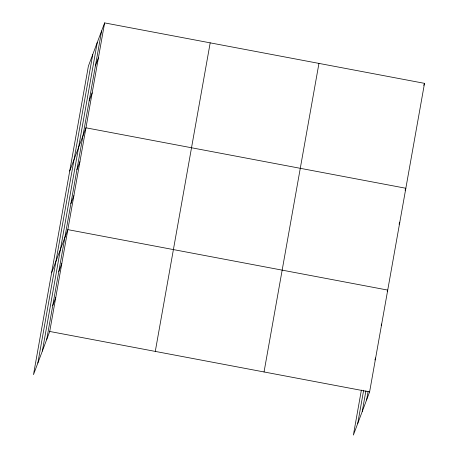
<?xml version="1.0" encoding="UTF-8"?>
<svg xmlns="http://www.w3.org/2000/svg" width="458" height="458" viewBox="0 0 458 458"><rect width="100%" height="100%" fill="white"/><g stroke="black" fill="none" stroke-linecap="round" stroke-linejoin="round"><path stroke-width="0.69" d="M37.848 363.045L92.756 54.485M42.342 351.086L97.251 42.525M46.71 339.475L101.613 30.915M104.63 22.9L88.394 66.089L33.486 374.65L49.722 331.46L104.63 22.9L424.514 83.35L369.606 391.911L353.37 435.1L361.385 390.073M155.285 351.406L210.193 42.846M264.043 371.959L318.951 63.399M357.732 423.49L363.652 390.245M362.226 411.536L365.925 390.754M366.595 399.926L368.072 391.613M95.39 65.889L98.407 57.868M89.167 100.857L92.184 92.842M69.725 171L85.961 127.811L405.845 188.261L405.09 190.265M76.91 169.769L79.921 161.754M70.87 203.713L73.881 195.692M51.605 272.825L67.841 229.635L387.726 290.086L387.222 291.42M58.79 271.594L61.801 263.573M52.75 305.532L55.762 297.517M423.759 85.354L424.514 83.35M399.05 224.202L399.805 222.199M381.182 325.363L381.686 324.024M374.89 359.971L375.646 357.967M49.722 331.46L369.606 391.911"/></g></svg>
